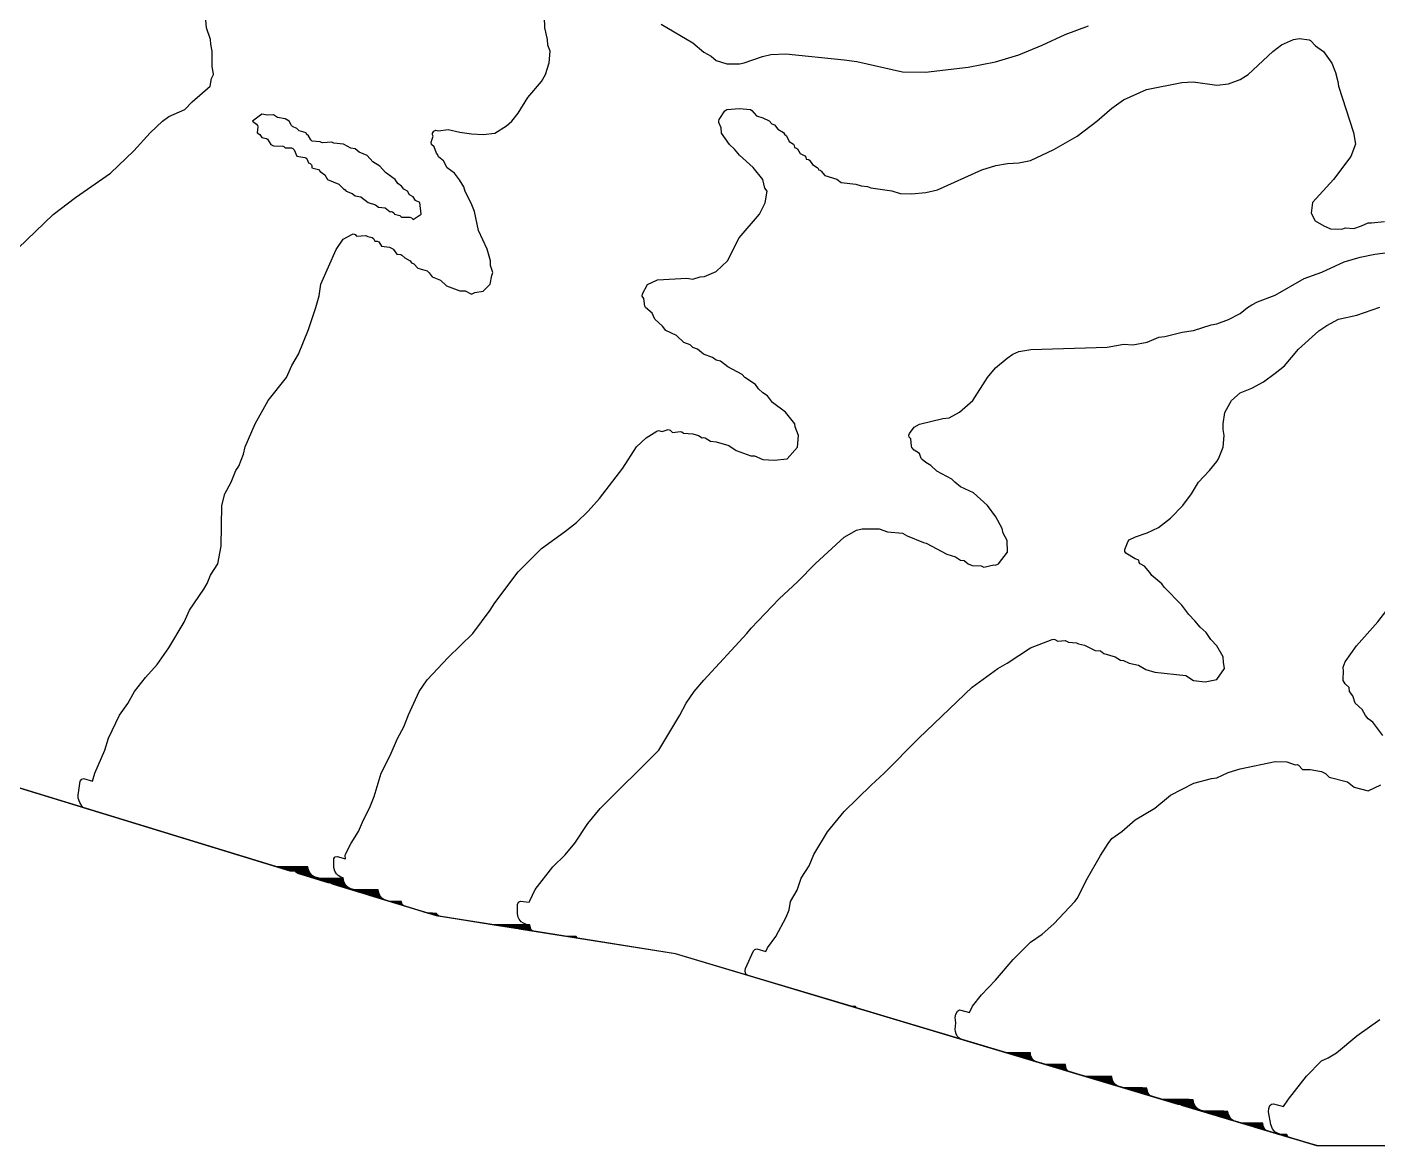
# Model space of a CAD drawing. Header units: millimetres. Extents: x 0 to 1688, y 0 to 1207.
# Drawn here: x 979.6 to 1269.6, y 0 to 240.2 of the extents above; entities that cross this region are included whole.
import ezdxf

# ---------------------------------------------------------------- set-up
doc = ezdxf.new("R2010")
doc.units = ezdxf.units.MM
doc.layers.add('CONTOUR_1m', color=8, linetype='Continuous')
doc.layers.add('CONTOUR_5m_INDEX', color=1, linetype='Continuous')

msp = doc.modelspace()

# ---------------------------------------------------------------- linework, layer by layer
at = {"layer": 'CONTOUR_1m'}
for points, elevation in [([(1687.89, 658.82), (1687.9, 76.27), (1687.84, 75.97), (1675.13, 61.27), (1674.88, 61.08), (1630, 46.16), (1528.66, 78.66), (1460, 75.73), (1431.97, 0.49), (1431.76, 0.18), (1431.42, 0.02), (1256.63, 0), (1118.79, 41.26), (1067.45, 49.4), (1044.99, 56.28), (1044.67, 56.48), (1044.25, 56.51), (1037.66, 58.53), (1037.4, 58.68), (1037.18, 58.98), (1036.08, 59.02), (848.87, 116.38)], 524.3), ([(970.01, 185.44), (985.19, 199.97), (990.01, 203.64), (997.5, 208.82), (1002.49, 213.64), (1006.01, 217.52), (1008.67, 219.98), (1010.03, 221.02), (1013.46, 222.5), (1015.03, 224.13), (1018.91, 227.5), (1019.16, 229.12), (1019.59, 230), (1019.31, 231.8), (1019.34, 235), (1019.01, 236.51), (1018.98, 237.5), (1018.08, 240.03), (1017.86, 242.54)], 659.3), ([(1431.27, 0), (1256.63, 0), (1244.98, 3.48), (1244.65, 3.74), (1244.38, 4.39), (1243.87, 4.58), (1243.47, 4.83), (1240.49, 4.84), (1237.72, 5.65), (1237.49, 5.81), (1237.23, 6.12), (1236.89, 6.9), (1236.37, 7.09), (1235.98, 7.33), (1232.24, 7.35), (1230.86, 7.7), (1230.35, 7.99), (1229.89, 8.43), (1229.59, 8.89), (1229.4, 9.41), (1228.87, 9.61), (1228.5, 9.84), (1223.62, 9.87), (1219.98, 10.98), (1219.67, 11.27), (1219.42, 11.92), (1218.51, 12.34), (1215.41, 12.35), (1212.79, 13.12), (1212.55, 13.27), (1212.27, 13.62), (1211.92, 14.43), (1211.02, 14.84), (1206.89, 14.88), (1202.47, 16.21), (1202.14, 16.47), (1201.95, 16.96), (1201.07, 17.35), (1198.6, 17.37), (1195.12, 18.41), (1194.75, 18.73), (1194.46, 19.46), (1193.57, 19.86), (1190.14, 19.9), (1118.79, 41.26), (1097.32, 44.66), (1096.4, 44.93), (1095.53, 44.95), (1087.95, 46.15), (1087.68, 46.25), (1087.47, 46.44), (1087.22, 47.23), (1086.48, 47.43), (1079.61, 47.47), (1067.87, 49.33), (1067.52, 49.48), (1067.29, 49.79), (1066.61, 49.95), (1065.55, 49.98), (1060.28, 51.61), (1059.93, 51.9), (1059.81, 52.4), (1057.39, 52.5), (1055.97, 52.92), (1055.55, 53.24), (1055.21, 53.67), (1054.94, 54.26), (1054.83, 54.88), (1049.78, 55), (1048.89, 55.19), (1048.27, 55.57), (1047.79, 56.1), (1047.47, 56.75), (1047.36, 57.4), (1042.3, 57.5), (1041.41, 57.69), (1040.79, 58.06), (1040.3, 58.6), (1039.99, 59.25), (1039.88, 59.89), (1032.96, 59.97), (991.73, 72.61), (991.43, 72.85), (990.91, 73.7), (990.57, 74.64), (990.57, 75.34), (991.01, 78.32), (991.31, 78.72), (991.73, 78.85), (993.62, 78.3), (993.62, 78.3), (994.16, 80.04), (996.29, 84.98), (997.1, 87.55), (999.44, 92.5), (1001.21, 94.98), (1002.67, 97.54), (1004.98, 100.59), (1007.52, 103.35), (1009.99, 106.93), (1013.34, 112.48), (1014.46, 115), (1017.51, 119.5), (1018.27, 120.78), (1018.98, 122.5), (1020.56, 125), (1021.24, 128.74), (1021.4, 137.5), (1022.05, 139.97), (1023.42, 142.48), (1024.39, 145), (1025.01, 145.96), (1026.03, 148.51), (1026.44, 150.05), (1028.58, 155.03), (1031.34, 160), (1035.25, 165), (1036.41, 167.54), (1037.88, 170), (1040, 175.24), (1041.57, 179.99), (1042.3, 182.5), (1042.62, 185.03), (1045.94, 192.44), (1047.44, 194.65), (1049.28, 195.69), (1049.57, 195.78), (1050, 195.69), (1050.33, 195.33), (1052.3, 195.48), (1052.76, 195.26), (1053.65, 195.03), (1053.93, 194.79), (1054.26, 194.26), (1054.74, 194.24), (1055.07, 194.08), (1055.68, 193.18), (1057.42, 192.94), (1058.08, 192.59), (1058.28, 192.41), (1058.93, 191.43), (1059.82, 191.34), (1060.07, 191.23), (1060.68, 190.68), (1061.82, 190.03), (1062.1, 189.6), (1062.6, 189.38), (1063.44, 188.44), (1065.47, 187.85), (1065.92, 187.47), (1066.57, 186.57), (1068.36, 185.86), (1069.63, 184.63), (1072.5, 183.58), (1073.65, 183.58), (1075, 182.86), (1075.72, 183.19), (1077.5, 183.51), (1079, 185), (1079.33, 186.83), (1079.6, 187.5), (1079.09, 189.04), (1079.04, 190.02), (1078.38, 192.5), (1076.5, 196.5), (1075.62, 200.62), (1074.94, 202.41), (1073.65, 204.93), (1073.37, 205.87), (1072.4, 207.39), (1071.35, 208.85), (1069.8, 210.01), (1068.98, 211.48), (1067.94, 212.35), (1067.77, 212.77), (1067.46, 213.12), (1066.96, 214.46), (1066.42, 214.96), (1066.36, 215.45), (1066.78, 216.78), (1066.65, 217.06), (1066.65, 217.43), (1066.9, 217.81), (1067.36, 218.03), (1067.94, 217.94), (1070, 218.22), (1072.52, 217.64), (1075.01, 217.28), (1077.5, 217.11), (1079.98, 217.39), (1082.5, 218.97), (1083.62, 220.02), (1085.01, 221.72), (1087.11, 225.04), (1090, 228.48), (1090.9, 230.02), (1091.68, 232.5), (1091.88, 235), (1091.37, 236.31), (1091.3, 237.5), (1090.72, 240), (1090.63, 242.42)], 664.3), ([(1115.72, 240.83), (1122.5, 236.79), (1124.84, 234.84), (1126.44, 233.94), (1127.5, 233.02), (1129.83, 232.33), (1132.52, 232.31), (1133.51, 232.51), (1137.46, 233.87), (1139.23, 234.27), (1142.5, 234.48), (1154.98, 233.18), (1157.74, 232.77), (1167.5, 230.61), (1172.47, 230.48), (1181.58, 231.59), (1187.48, 232.7), (1192.52, 234.26), (1197.51, 236.34), (1202.47, 238.62), (1207.45, 240.47)], 664.3), ([(1431.27, 0), (1256.7, 0), (1249.21, 2.21), (1248.71, 2.44), (1248.32, 2.48), (1245.32, 3.38), (1245.08, 3.53), (1244.88, 3.82), (1244.61, 4.62), (1243.79, 4.9), (1240.26, 4.9), (1238.12, 5.54), (1237.81, 5.75), (1237.48, 6.18), (1237.27, 6.6), (1237.13, 7.13), (1236.28, 7.42), (1232.08, 7.5), (1231.32, 7.63), (1230.73, 7.92), (1230.19, 8.4), (1229.81, 9.02), (1229.64, 9.64), (1228.82, 9.91), (1223.35, 9.95), (1220.31, 10.88), (1219.93, 11.32), (1219.65, 12.16), (1218.82, 12.43), (1214.89, 12.5), (1213.2, 13), (1212.88, 13.22), (1212.53, 13.66), (1212.31, 14.09), (1212.16, 14.66), (1211.36, 14.91), (1206.66, 14.95), (1202.72, 16.14), (1202.39, 16.5), (1202.19, 17.2), (1201.4, 17.44), (1198.16, 17.5), (1195.47, 18.3), (1195.19, 18.5), (1194.99, 18.8), (1194.7, 19.7), (1193.92, 19.92), (1189.94, 19.96), (1157.57, 29.65), (1157.29, 29.8), (1156.46, 29.98), (1118.79, 41.26), (1098.02, 44.55), (1097.67, 44.7), (1097.46, 44.97), (1095.29, 44.99), (1088.19, 46.11), (1087.92, 46.24), (1087.7, 46.52), (1087.49, 47.5), (1086.78, 47.56), (1086.15, 47.8), (1085.68, 48.12), (1085.2, 48.69), (1084.98, 49.14), (1084.84, 49.8), (1084.89, 51.86), (1084.89, 51.86), (1085.08, 52.33), (1085.53, 52.57), (1087.4, 52.31), (1087.48, 52.64), (1088.67, 55.06), (1092.47, 59.93), (1095.07, 62.49), (1097.14, 64.99), (1099.98, 69.23), (1102.58, 72.47), (1115.19, 85), (1119.73, 92.49), (1121.11, 95.03), (1122.77, 97.53), (1124.86, 100.01), (1134.12, 109.99), (1135.03, 111.16), (1141.05, 117.48), (1145.01, 121.13), (1148.82, 125.01), (1155, 130.71), (1157.61, 132.2), (1158.89, 132.5), (1162.5, 132.51), (1164.31, 131.81), (1167.53, 131.56), (1168.53, 131), (1171.99, 129.52), (1172.61, 129.38), (1177.05, 127.05), (1178.91, 126.45), (1180, 125.78), (1180.77, 125.7), (1181.59, 125), (1182.5, 124.64), (1184.43, 124.57), (1185, 124.28), (1187.09, 124.75), (1187.5, 124.69), (1188.14, 125), (1190.06, 127.5), (1189.95, 129.98), (1189.11, 131.55), (1188.89, 132.52), (1187.52, 135.05), (1185.76, 137.5), (1182.73, 140.23), (1180, 141.53), (1178.72, 142.5), (1178.13, 143.13), (1174.92, 144.87), (1173.6, 146.1), (1172.5, 146.7), (1171.73, 147.37), (1171.55, 147.61), (1171.16, 148.66), (1170.04, 149.35), (1169.51, 149.94), (1169.42, 150.24), (1169.27, 151.77), (1168.95, 152.18), (1168.87, 152.62), (1169.01, 152.97), (1169.99, 154.31), (1171.2, 154.96), (1176.14, 156.17), (1177.5, 156.34), (1179.74, 157.51), (1182.64, 160), (1185.73, 165), (1187.46, 167.03), (1189.97, 169.12), (1191.19, 169.96), (1192.5, 170.53), (1195.05, 170.97), (1211.45, 171.47), (1215, 172.09), (1216.95, 171.96), (1220.06, 172.56), (1222.54, 173.62), (1223.81, 173.8), (1227.53, 174.7), (1230.01, 175.08), (1233.76, 176.29), (1235, 176.52), (1237.52, 177.45), (1240, 178.7), (1241.57, 180), (1242.51, 180.54), (1243.72, 181.19), (1247.5, 182.64), (1253.76, 186.25), (1257.52, 187.59), (1262.33, 189.83), (1265.78, 190.79), (1268.94, 191.46), (1275, 192.23)], 674.3), ([(1431.27, 0), (1256.63, 0), (1250.13, 1.93), (1249.73, 2.23), (1248.94, 2.45), (1248.24, 2.5), (1245.49, 3.33), (1245.26, 3.48), (1245.03, 3.81), (1244.74, 4.74), (1243.99, 4.93), (1240.14, 4.94), (1238.32, 5.47), (1237.95, 5.75), (1237.62, 6.18), (1237.35, 6.76), (1237.25, 7.25), (1236.49, 7.45), (1232.24, 7.5), (1231.47, 7.63), (1230.82, 7.95), (1230.29, 8.45), (1229.93, 9.08), (1229.76, 9.77), (1229.02, 9.95), (1223.12, 10.02), (1220.44, 10.85), (1220.21, 11.09), (1219.97, 11.51), (1219.78, 12.28), (1219.04, 12.45), (1214.88, 12.5), (1213.42, 12.93), (1213.03, 13.22), (1212.67, 13.65), (1212.39, 14.24), (1212.29, 14.79), (1211.57, 14.95), (1206.43, 15.02), (1202.89, 16.09), (1202.67, 16.26), (1202.52, 16.51), (1202.32, 17.37), (1198.26, 17.48), (1195.65, 18.25), (1195.37, 18.45), (1195.1, 18.87), (1194.92, 19.32), (1194.83, 19.83), (1194.18, 19.96), (1189.82, 19.99), (1157.88, 29.56), (1157.63, 29.69), (1157.43, 29.93), (1156.51, 29.97), (1134.28, 36.62), (1134.28, 36.62), (1133.97, 36.8), (1133.78, 37.1), (1133.74, 37.58), (1133.81, 38.09), (1135.51, 41.92), (1135.82, 42.21), (1136.23, 42.29), (1138.17, 41.72), (1138.57, 42.56), (1140.3, 44.98), (1142.51, 49.13), (1143.18, 50.68), (1143.48, 52.5), (1144.92, 54.92), (1145.77, 57.47), (1147.5, 60.15), (1148.5, 62.55), (1151.44, 67.45), (1154.97, 71.8), (1160.77, 77.49), (1163.58, 80.01), (1171.04, 87.51), (1182.46, 98.48), (1188.01, 102.52), (1190.01, 103.63), (1195, 106.91), (1199.65, 108.75), (1199.95, 108.8), (1200.25, 108.73), (1200.86, 108.36), (1202.45, 108.51), (1203.14, 108.14), (1204.85, 107.99), (1205.27, 107.78), (1206.55, 107.5), (1208.86, 106.36), (1209.99, 106.27), (1210.74, 105.74), (1213.14, 105.01), (1214.28, 104.29), (1214.96, 104.2), (1216.16, 103.66), (1218.15, 103.2), (1219.76, 102.26), (1221.68, 101.7), (1228.35, 100.97), (1230.02, 99.93), (1232.5, 99.64), (1235, 100.11), (1236.66, 102.5), (1236.39, 103.88), (1236.37, 105), (1235, 107.39), (1233.71, 108.71), (1232.7, 110.2), (1231.38, 111.38), (1230.3, 112.76), (1229, 114.07), (1227.48, 116.08), (1223.69, 119.94), (1223.2, 120.7), (1221.03, 122.45), (1220.63, 123.13), (1219.45, 124.45), (1218.53, 124.95), (1218.33, 125.25), (1218.25, 125.75), (1217.45, 126.07), (1215.44, 127.25), (1215.21, 127.61), (1215.21, 128.04), (1215.95, 129.82), (1216.2, 130.09), (1217.5, 130.77), (1220.02, 131.61), (1222.48, 132.8), (1225.02, 134.77), (1227.71, 137.52), (1229.53, 139.99), (1231.05, 142.5), (1233.41, 144.99), (1235.01, 146.96), (1235.37, 147.52), (1236.36, 150), (1236.55, 152.5), (1236.32, 153.82), (1236.32, 155), (1236.73, 157.46), (1238.15, 160.03), (1240.01, 161.7), (1242.52, 162.69), (1244.99, 164.01), (1247.49, 165.87), (1249.49, 167.5), (1252.53, 171.04), (1256.87, 174.96), (1258.64, 176.13), (1261.14, 177.5), (1265.02, 178.37), (1269.97, 180.06)], 679.3), ([(1431.42, 0.02), (1256.63, 0), (1227.42, 8.73), (1227.12, 8.91), (1226.72, 8.94), (1118.79, 41.26), (1067.45, 49.4), (1045.08, 56.26), (1044.71, 56.51), (1044.14, 56.55), (1037.72, 58.51), (1037.4, 58.71), (1037.21, 59.02), (1035.97, 59.05), (848.87, 116.38)], 529.3), ([(1431.42, 0.02), (1256.63, 0), (1227.51, 8.71), (1227.15, 8.95), (1226.61, 8.98), (1118.79, 41.26), (1067.45, 49.4), (1045.15, 56.24), (1044.74, 56.55), (1044.02, 56.58), (1037.78, 58.5), (1037.45, 58.69), (1037.24, 59.05), (1035.85, 59.09), (848.87, 116.38)], 534.3), ([(1431.42, 0.02), (1256.63, 0), (1227.58, 8.69), (1227.18, 8.98), (1226.49, 9.01), (1118.79, 41.26), (1067.45, 49.4), (1045.22, 56.22), (1044.97, 56.35), (1044.77, 56.58), (1043.91, 56.62), (1037.83, 58.48), (1037.51, 58.68), (1037.28, 59.09), (1035.74, 59.12), (848.87, 116.38)], 539.3), ([(1431.42, 0.02), (1256.63, 0), (1227.7, 8.65), (1227.45, 8.78), (1227.24, 9.05), (1226.26, 9.08), (1118.79, 41.26), (1067.45, 49.4), (1052.68, 53.93), (1052.33, 54.15), (1051.85, 54.18), (1045.33, 56.18), (1045.01, 56.38), (1044.84, 56.65), (1043.68, 56.69), (1037.94, 58.45), (1037.57, 58.7), (1037.34, 59.16), (1035.5, 59.19), (848.87, 116.38)], 549.3), ([(1431.27, 0), (1256.56, 0.01), (1227.76, 8.63), (1227.45, 8.82), (1227.27, 9.08), (1226.15, 9.12), (1210.06, 13.93), (1209.78, 14.09), (1209.43, 14.12), (1118.79, 41.26), (1067.45, 49.4), (1052.76, 53.91), (1052.37, 54.18), (1051.73, 54.22), (1045.38, 56.16), (1045.06, 56.36), (1044.87, 56.69), (1043.63, 56.71), (1038, 58.43), (1037.63, 58.68), (1037.38, 59.19), (1035.39, 59.23), (848.87, 116.38)], 554.3), ([(1431.27, 0), (1256.56, 0.01), (1235.11, 6.43), (1234.8, 6.61), (1234.39, 6.65), (1227.81, 8.62), (1227.48, 8.81), (1227.3, 9.12), (1226.03, 9.15), (1210.15, 13.9), (1209.81, 14.12), (1209.31, 14.16), (1118.79, 41.26), (1085.16, 46.59), (1084.88, 46.7), (1084.43, 46.71), (1067.45, 49.4), (1052.83, 53.88), (1052.58, 54.02), (1052.4, 54.22), (1051.62, 54.25), (1045.44, 56.15), (1045.12, 56.35), (1044.91, 56.72), (1043.52, 56.74), (1038.05, 58.41), (1037.68, 58.67), (1037.41, 59.23), (1035.27, 59.26), (848.87, 116.38)], 559.3), ([(1431.27, 0), (1256.63, 0), (1235.2, 6.41), (1234.83, 6.65), (1234.28, 6.68), (1227.86, 8.6), (1227.54, 8.8), (1227.34, 9.15), (1225.92, 9.18), (1210.23, 13.88), (1209.84, 14.16), (1209.2, 14.19), (1118.79, 41.26), (1085.27, 46.57), (1084.91, 46.73), (1084.21, 46.74), (1067.45, 49.4), (1052.89, 53.86), (1052.63, 54.01), (1052.44, 54.26), (1051.5, 54.29), (1045.49, 56.13), (1045.17, 56.33), (1044.94, 56.76), (1043.4, 56.78), (1038.11, 58.39), (1037.74, 58.65), (1037.45, 59.26), (1035.16, 59.3), (848.87, 116.38)], 564.3), ([(1431.42, 0.02), (1256.63, 0), (1235.34, 6.36), (1235.08, 6.5), (1234.9, 6.72), (1234.05, 6.75), (1227.96, 8.57), (1227.59, 8.83), (1227.4, 9.22), (1225.69, 9.25), (1210.36, 13.84), (1210.11, 13.97), (1209.91, 14.23), (1208.97, 14.26), (1118.79, 41.26), (1085.52, 46.53), (1085.06, 46.8), (1083.76, 46.81), (1067.45, 49.4), (1053.07, 53.81), (1052.74, 54.01), (1052.56, 54.33), (1051.27, 54.36), (1045.6, 56.1), (1045.23, 56.35), (1045.01, 56.83), (1043.17, 56.85), (1038.27, 58.34), (1037.87, 58.65), (1037.56, 59.33), (1034.93, 59.37), (848.87, 116.38)], 574.3), ([(1431.27, 0), (1256.49, 0.03), (1235.4, 6.35), (1235.13, 6.49), (1234.93, 6.75), (1233.93, 6.78), (1228.02, 8.56), (1227.64, 8.81), (1227.43, 9.25), (1225.57, 9.29), (1210.42, 13.82), (1210.15, 13.97), (1209.94, 14.26), (1208.85, 14.29), (1192.72, 19.12), (1192.45, 19.27), (1192.13, 19.3), (1118.79, 41.26), (1085.56, 46.53), (1085.3, 46.62), (1085.06, 46.84), (1083.54, 46.85), (1067.45, 49.4), (1053.08, 53.8), (1052.73, 54.04), (1052.55, 54.4), (1050.99, 54.45), (1045.65, 56.08), (1045.28, 56.34), (1045.05, 56.87), (1043.05, 56.88), (1038.3, 58.34), (1037.89, 58.64), (1037.57, 59.37), (1034.81, 59.4), (848.87, 116.38)], 579.3), ([(1431.27, 0), (1256.63, 0), (1242.85, 4.11), (1242.56, 4.28), (1242.18, 4.32), (1235.45, 6.33), (1235.13, 6.53), (1234.97, 6.79), (1233.82, 6.82), (1228.17, 8.51), (1227.81, 8.75), (1227.56, 9.29), (1225.46, 9.32), (1217.89, 11.59), (1217.56, 11.79), (1217.1, 11.82), (1210.57, 13.78), (1210.24, 13.98), (1210.06, 14.29), (1208.74, 14.33), (1192.92, 19.06), (1192.56, 19.3), (1192.01, 19.34), (1118.79, 41.26), (1085.59, 46.52), (1085.27, 46.66), (1085.07, 46.87), (1083.32, 46.88), (1067.45, 49.4), (1053.13, 53.79), (1052.78, 54.02), (1052.58, 54.43), (1050.87, 54.49), (1045.74, 56.05), (1045.38, 56.3), (1045.12, 56.9), (1042.94, 56.92), (1038.4, 58.3), (1038, 58.61), (1037.63, 59.4), (1034.7, 59.44), (848.87, 116.38)], 584.3), ([(1431.27, 0), (1256.63, 0), (1242.91, 4.1), (1242.56, 4.32), (1242.07, 4.35), (1235.51, 6.31), (1235.2, 6.5), (1235, 6.82), (1233.78, 6.84), (1228.19, 8.5), (1227.82, 8.75), (1227.56, 9.32), (1225.35, 9.36), (1217.93, 11.57), (1217.56, 11.83), (1216.99, 11.86), (1210.59, 13.77), (1210.24, 14), (1210.06, 14.33), (1208.62, 14.36), (1192.96, 19.05), (1192.56, 19.34), (1191.9, 19.37), (1118.79, 41.26), (1085.68, 46.51), (1085.36, 46.64), (1085.13, 46.91), (1083.09, 46.92), (1067.45, 49.4), (1053.29, 53.74), (1052.92, 53.99), (1052.7, 54.47), (1050.76, 54.52), (1045.81, 56.03), (1045.44, 56.29), (1045.12, 56.94), (1042.82, 56.95), (1038.54, 58.26), (1038.07, 58.63), (1037.62, 59.44), (1034.58, 59.48), (848.87, 116.38)], 589.3), ([(1431.27, 0), (1256.63, 0), (1243, 4.07), (1242.73, 4.22), (1242.56, 4.42), (1241.65, 4.47), (1235.61, 6.28), (1235.25, 6.52), (1235.07, 6.89), (1233.55, 6.9), (1228.24, 8.49), (1227.86, 8.74), (1227.58, 9.39), (1225.12, 9.42), (1218.03, 11.55), (1217.76, 11.69), (1217.59, 11.89), (1216.76, 11.93), (1210.65, 13.76), (1210.29, 13.99), (1210.1, 14.4), (1208.39, 14.43), (1193.09, 19.01), (1192.83, 19.15), (1192.63, 19.41), (1191.67, 19.44), (1118.79, 41.26), (1085.75, 46.5), (1085.41, 46.64), (1085.16, 46.98), (1082.65, 46.99), (1067.45, 49.4), (1053.37, 53.72), (1052.99, 53.98), (1052.68, 54.53), (1050.55, 54.59), (1046.16, 55.93), (1045.61, 56.35), (1045.2, 57.01), (1042.59, 57.02), (1038.97, 58.13), (1038.72, 58.26), (1038.11, 58.87), (1037.7, 59.51), (1034.35, 59.55), (848.87, 116.38)], 599.3), ([(1431.27, 0), (1256.56, 0.01), (1243.13, 4.03), (1242.82, 4.21), (1242.66, 4.46), (1241.54, 4.51), (1235.76, 6.24), (1235.38, 6.49), (1235.18, 6.92), (1233.43, 6.94), (1228.4, 8.44), (1228, 8.73), (1227.69, 9.43), (1225, 9.46), (1218.18, 11.5), (1217.87, 11.68), (1217.7, 11.93), (1216.64, 11.96), (1210.8, 13.71), (1210.43, 13.96), (1210.21, 14.43), (1208.28, 14.47), (1193.1, 19.01), (1192.79, 19.19), (1192.62, 19.44), (1191.55, 19.47), (1118.79, 41.26), (1085.82, 46.49), (1085.43, 46.67), (1085.2, 47.01), (1082.43, 47.02), (1067.45, 49.4), (1053.53, 53.67), (1053.11, 53.97), (1052.73, 54.57), (1050.44, 54.62), (1046.43, 55.85), (1045.73, 56.37), (1045.25, 57.04), (1042.48, 57.06), (1039.17, 58.07), (1038.92, 58.2), (1038.23, 58.89), (1037.76, 59.55), (1034.23, 59.58), (848.87, 116.38)], 604.3), ([(1431.27, 0), (1256.56, 0.01), (1243.11, 4.04), (1242.8, 4.22), (1242.62, 4.49), (1241.43, 4.54), (1235.74, 6.24), (1235.36, 6.5), (1235.14, 6.96), (1233.32, 6.97), (1228.47, 8.42), (1228.06, 8.71), (1227.64, 9.46), (1224.89, 9.49), (1218.13, 11.52), (1217.82, 11.7), (1217.65, 11.96), (1216.53, 12), (1210.77, 13.72), (1210.39, 13.98), (1210.15, 14.47), (1208.16, 14.5), (1200.45, 16.81), (1200.16, 16.97), (1199.79, 17.01), (1193.16, 18.99), (1192.84, 19.19), (1192.66, 19.48), (1191.44, 19.51), (1118.79, 41.26), (1085.9, 46.47), (1085.52, 46.65), (1085.26, 47.05), (1082.2, 47.06), (1067.45, 49.4), (1053.8, 53.59), (1053.23, 53.99), (1052.78, 54.6), (1050.33, 54.65), (1046.62, 55.79), (1046.35, 55.93), (1045.73, 56.51), (1045.31, 57.08), (1042.37, 57.09), (1039.38, 58.01), (1039.08, 58.18), (1038.67, 58.67), (1038.23, 59.03), (1037.81, 59.58), (1034.12, 59.62), (848.87, 116.38)], 609.3), ([(1431.27, 0), (1256.56, 0.01), (1243.17, 4.02), (1242.85, 4.22), (1242.66, 4.52), (1241.38, 4.56), (1235.84, 6.21), (1235.46, 6.47), (1235.18, 6.99), (1233.2, 7.01), (1228.68, 8.36), (1228.11, 8.79), (1227.68, 9.49), (1224.77, 9.53), (1218.2, 11.5), (1217.87, 11.69), (1217.69, 12), (1216.41, 12.03), (1210.89, 13.68), (1210.56, 13.89), (1210.19, 14.5), (1208.05, 14.54), (1200.55, 16.78), (1200.2, 17.01), (1199.68, 17.04), (1193.23, 18.97), (1192.91, 19.17), (1192.7, 19.51), (1191.32, 19.54), (1118.79, 41.26), (1086.02, 46.45), (1085.64, 46.64), (1085.31, 47.08), (1081.98, 47.09), (1067.45, 49.4), (1054.1, 53.49), (1053.28, 54.09), (1052.84, 54.63), (1050.23, 54.68), (1046.8, 55.73), (1046.48, 55.93), (1046.25, 56.26), (1045.78, 56.61), (1045.37, 57.11), (1042.23, 57.14), (1039.6, 57.94), (1039.15, 58.25), (1038.76, 58.76), (1038.28, 59.12), (1037.88, 59.62), (1034, 59.65), (848.87, 116.38)], 614.3), ([(1431.27, 0), (1256.56, 0.01), (1243.35, 3.96), (1243.02, 4.17), (1242.76, 4.58), (1241.16, 4.62), (1236.21, 6.1), (1235.73, 6.44), (1235.28, 7.06), (1232.97, 7.08), (1229.1, 8.23), (1228.85, 8.36), (1228.23, 8.95), (1227.78, 9.56), (1224.54, 9.6), (1218.33, 11.46), (1218.08, 11.64), (1217.79, 12.07), (1216.25, 12.08), (1211.33, 13.55), (1210.73, 13.97), (1210.29, 14.57), (1207.82, 14.6), (1200.75, 16.72), (1200.49, 16.85), (1200.3, 17.08), (1199.45, 17.11), (1193.48, 18.9), (1193.15, 19.1), (1192.81, 19.58), (1191.09, 19.61), (1118.79, 41.26), (1086.39, 46.4), (1085.96, 46.61), (1085.44, 47.15), (1081.54, 47.16), (1067.45, 49.4), (1054.39, 53.41), (1054.11, 53.61), (1053.92, 53.93), (1053.4, 54.26), (1053.01, 54.68), (1050.19, 54.7), (1047.19, 55.61), (1046.84, 55.84), (1046.44, 56.44), (1045.96, 56.74), (1045.52, 57.18), (1042.24, 57.2), (1040.1, 57.78), (1039.56, 58.14), (1039.23, 58.49), (1038.95, 58.96), (1038.46, 59.25), (1038.03, 59.69), (1033.77, 59.72), (848.87, 116.38)], 624.3), ([(1431.27, 0), (1256.63, 0), (1243.5, 3.92), (1243.17, 4.13), (1242.81, 4.62), (1241.05, 4.66), (1236.52, 6.01), (1235.78, 6.53), (1235.33, 7.09), (1232.86, 7.11), (1229.28, 8.18), (1229.03, 8.31), (1228.71, 8.71), (1228.23, 9.09), (1227.84, 9.6), (1224.43, 9.63), (1218.5, 11.41), (1218.23, 11.61), (1217.85, 12.1), (1216.14, 12.12), (1211.6, 13.47), (1210.78, 14.06), (1210.35, 14.6), (1207.7, 14.64), (1200.85, 16.69), (1200.58, 16.84), (1200.37, 17.11), (1199.33, 17.14), (1193.69, 18.83), (1193.28, 19.11), (1192.86, 19.62), (1190.91, 19.67), (1118.79, 41.26), (1086.73, 46.34), (1086.09, 46.65), (1085.52, 47.19), (1081.2, 47.22), (1067.45, 49.4), (1054.57, 53.35), (1054.29, 53.56), (1054.02, 54.03), (1053.46, 54.36), (1053.09, 54.71), (1050.15, 54.72), (1047.39, 55.55), (1046.9, 55.93), (1046.54, 56.54), (1046.1, 56.78), (1045.61, 57.22), (1042.24, 57.24), (1040.48, 57.67), (1039.7, 58.14), (1039.28, 58.62), (1039.05, 59.05), (1038.6, 59.3), (1038.12, 59.72), (1033.66, 59.76), (848.87, 116.38)], 629.3), ([(1431.27, 0), (1256.63, 0), (1243.74, 3.85), (1243.28, 4.15), (1242.88, 4.65), (1240.95, 4.69), (1236.72, 5.95), (1235.78, 6.67), (1235.4, 7.13), (1232.74, 7.14), (1229.47, 8.12), (1229.16, 8.3), (1228.8, 8.8), (1228.28, 9.18), (1227.9, 9.63), (1224.31, 9.66), (1218.8, 11.32), (1218.28, 11.7), (1217.91, 12.13), (1216.02, 12.15), (1211.71, 13.44), (1210.78, 14.2), (1210.41, 14.64), (1207.58, 14.67), (1201.01, 16.64), (1200.73, 16.8), (1200.43, 17.15), (1199.29, 17.16), (1194.09, 18.71), (1193.41, 19.13), (1192.93, 19.66), (1190.8, 19.7), (1118.79, 41.26), (1086.99, 46.3), (1086.09, 46.79), (1085.61, 47.22), (1080.99, 47.25), (1067.45, 49.4), (1054.75, 53.3), (1054.43, 53.56), (1054.12, 54.13), (1053.59, 54.4), (1053.19, 54.75), (1050.04, 54.76), (1047.53, 55.51), (1047, 55.98), (1046.64, 56.65), (1046.16, 56.89), (1045.71, 57.25), (1042.24, 57.27), (1040.65, 57.65), (1039.9, 58.09), (1039.43, 58.62), (1039.16, 59.16), (1038.66, 59.4), (1038.22, 59.76), (1033.54, 59.79), (848.87, 116.38)], 634.3), ([(1431.27, 0), (1256.63, 0), (1244.14, 3.73), (1243.46, 4.14), (1242.96, 4.66), (1240.99, 4.68), (1236.9, 5.9), (1236.59, 6.07), (1236.38, 6.38), (1235.9, 6.7), (1235.47, 7.16), (1232.63, 7.18), (1229.66, 8.06), (1229.36, 8.24), (1228.89, 8.89), (1228.4, 9.21), (1227.98, 9.67), (1224.2, 9.7), (1219.18, 11.21), (1218.4, 11.72), (1217.99, 12.17), (1215.91, 12.18), (1211.88, 13.39), (1211.6, 13.59), (1211.41, 13.91), (1210.9, 14.23), (1210.49, 14.67), (1207.47, 14.71), (1201.25, 16.57), (1200.9, 16.77), (1200.51, 17.18), (1199.17, 17.2), (1194.35, 18.64), (1193.46, 19.23), (1193.02, 19.68), (1190.74, 19.72), (1118.79, 41.26), (1087.19, 46.27), (1086.9, 46.38), (1086.65, 46.65), (1086.15, 46.89), (1085.71, 47.26), (1080.93, 47.26), (1067.45, 49.4), (1058.55, 52.13), (1058.28, 52.28), (1057.95, 52.31), (1054.94, 53.24), (1054.52, 53.62), (1054.23, 54.24), (1053.8, 54.42), (1053.3, 54.78), (1049.94, 54.79), (1047.76, 55.44), (1047.15, 55.98), (1046.75, 56.75), (1046.3, 56.95), (1045.82, 57.29), (1042.24, 57.31), (1040.8, 57.65), (1040.23, 57.95), (1039.82, 58.3), (1039.53, 58.68), (1039.26, 59.27), (1038.8, 59.46), (1038.33, 59.79), (1033.42, 59.83), (848.89, 116.38)], 639.3), ([(1431.27, 0), (1256.63, 0), (1244.56, 3.6), (1244.25, 3.78), (1244.06, 4.07), (1243.6, 4.32), (1243.13, 4.73), (1240.76, 4.74), (1237.24, 5.79), (1236.89, 6.02), (1236.57, 6.58), (1236.1, 6.83), (1235.64, 7.23), (1232.47, 7.24), (1230.08, 7.94), (1229.58, 8.3), (1229.08, 9.09), (1228.6, 9.35), (1228.15, 9.73), (1223.97, 9.77), (1219.55, 11.1), (1219.26, 11.3), (1219.09, 11.6), (1218.6, 11.86), (1218.16, 12.24), (1215.68, 12.25), (1212.23, 13.28), (1211.91, 13.54), (1211.6, 14.1), (1211.1, 14.37), (1210.67, 14.74), (1207.24, 14.78), (1201.97, 16.36), (1200.69, 17.25), (1198.94, 17.26), (1194.62, 18.56), (1194.33, 18.76), (1194.14, 19.14), (1193.66, 19.37), (1193.2, 19.75), (1190.51, 19.78), (1118.79, 41.26), (1087.5, 46.22), (1087.06, 46.46), (1086.86, 46.87), (1086.36, 47.06), (1085.95, 47.33), (1080.48, 47.33), (1067.45, 49.4), (1059.74, 51.76), (1058.55, 52.35), (1057.8, 52.37), (1055.32, 53.12), (1055.09, 53.27), (1054.81, 53.62), (1054.45, 54.46), (1053.57, 54.85), (1049.74, 54.87), (1048.29, 55.28), (1047.81, 55.59), (1047.44, 55.98), (1047.19, 56.39), (1046.98, 56.98), (1046.09, 57.36), (1042.48, 57.36), (1041.08, 57.65), (1040.46, 57.99), (1040, 58.43), (1039.7, 58.89), (1039.49, 59.5), (1038.61, 59.86), (1033.19, 59.9), (848.89, 116.38)], 649.3), ([(1431.42, 0.02), (1256.56, 0.01), (1244.65, 3.58), (1244.37, 3.78), (1244.17, 4.17), (1243.66, 4.42), (1243.23, 4.76), (1240.65, 4.78), (1237.42, 5.74), (1237.07, 5.97), (1236.68, 6.68), (1236.16, 6.93), (1235.74, 7.26), (1232.36, 7.28), (1230.3, 7.87), (1229.94, 8.09), (1229.61, 8.43), (1229.19, 9.19), (1228.66, 9.45), (1228.25, 9.77), (1223.85, 9.8), (1219.71, 11.05), (1219.38, 11.31), (1219.2, 11.7), (1218.66, 11.96), (1218.26, 12.27), (1215.57, 12.29), (1212.41, 13.23), (1212.08, 13.49), (1211.71, 14.21), (1211.16, 14.47), (1210.77, 14.77), (1207.12, 14.81), (1202.15, 16.3), (1201.91, 16.47), (1201.73, 16.74), (1201.3, 16.92), (1200.8, 17.28), (1198.83, 17.3), (1194.78, 18.51), (1194.45, 18.77), (1194.24, 19.24), (1193.81, 19.43), (1193.3, 19.79), (1190.36, 19.83), (1118.79, 41.26), (1087.65, 46.2), (1087.21, 46.44), (1086.98, 46.98), (1086.1, 47.36), (1080.26, 47.37), (1067.45, 49.4), (1066.59, 49.67), (1066.17, 49.88), (1065.77, 49.92), (1060.01, 51.68), (1059.75, 51.82), (1059.56, 52.06), (1058.63, 52.43), (1057.37, 52.5), (1055.53, 53.06), (1055.26, 53.24), (1054.92, 53.67), (1054.57, 54.58), (1053.7, 54.91), (1049.5, 55), (1048.61, 55.19), (1047.99, 55.56), (1047.6, 55.96), (1047.27, 56.52), (1047.1, 57.1), (1046.23, 57.42), (1042.05, 57.5), (1041.29, 57.63), (1040.7, 57.92), (1040.16, 58.4), (1039.79, 59.02), (1039.62, 59.62), (1038.78, 59.91), (1032.95, 59.98), (848.89, 116.38)], 654.3), ([(1270.64, 88.12), (1268.46, 90.96), (1267.5, 91.7), (1266.89, 92.44), (1266.21, 93.71), (1264.72, 95.05), (1264.16, 96.66), (1263.48, 97.55), (1263.4, 98.4), (1262.54, 99.19), (1262.12, 99.94), (1262.21, 102.21), (1262.09, 102.5), (1262.09, 102.78), (1262.55, 103.94), (1264.97, 107.39), (1269.58, 112.49), (1271.47, 114.99)], 684.3), ([(1431.27, 0), (1256.63, 0), (1244.81, 3.53), (1244.48, 3.79), (1244.27, 4.27), (1243.8, 4.47), (1243.34, 4.8), (1240.53, 4.81), (1237.6, 5.69), (1237.19, 5.98), (1236.78, 6.78), (1236.3, 6.99), (1235.86, 7.3), (1232.24, 7.32), (1230.56, 7.8), (1230.21, 7.99), (1229.75, 8.43), (1229.29, 9.3), (1228.8, 9.5), (1228.37, 9.8), (1223.74, 9.84), (1219.87, 11), (1219.54, 11.26), (1219.3, 11.81), (1218.8, 12.01), (1218.38, 12.31), (1215.45, 12.32), (1212.6, 13.17), (1212.36, 13.33), (1212.13, 13.62), (1211.81, 14.31), (1211.3, 14.52), (1210.89, 14.81), (1207.01, 14.85), (1202.31, 16.26), (1202.03, 16.46), (1201.84, 16.85), (1201.37, 17.03), (1200.92, 17.32), (1198.71, 17.33), (1194.95, 18.46), (1194.62, 18.72), (1194.35, 19.35), (1193.87, 19.53), (1193.43, 19.82), (1190.28, 19.85), (1118.79, 41.26), (1087.8, 46.17), (1087.53, 46.27), (1087.31, 46.47), (1087.1, 47.11), (1086.26, 47.4), (1079.8, 47.44), (1067.58, 49.38), (1067.16, 49.66), (1066.36, 49.91), (1065.66, 49.95), (1060.2, 51.63), (1059.89, 51.81), (1059.68, 52.19), (1058.85, 52.45), (1057.33, 52.51), (1055.74, 52.99), (1055.41, 53.23), (1055.07, 53.66), (1054.85, 54.09), (1054.7, 54.71), (1053.92, 54.94), (1049.65, 55), (1048.76, 55.19), (1048.14, 55.56), (1047.75, 55.95), (1047.39, 56.58), (1047.22, 57.23), (1046.46, 57.44), (1042.18, 57.5), (1041.28, 57.69), (1040.66, 58.06), (1040.27, 58.45), (1039.9, 59.08), (1039.74, 59.74), (1038.99, 59.94), (1032.88, 60), (960.23, 82.26)], 659.3), ([(1431.34, 0), (1256.63, 0), (1250.31, 1.89), (1250.01, 2.1), (1249.86, 2.42), (1248.31, 2.48), (1245.67, 3.27), (1245.39, 3.47), (1245.13, 3.87), (1244.96, 4.32), (1244.87, 4.91), (1239.93, 5), (1238.55, 5.4), (1238.07, 5.77), (1237.69, 6.3), (1237.47, 6.82), (1237.38, 7.42), (1232.37, 7.5), (1231.6, 7.63), (1230.95, 7.96), (1230.43, 8.46), (1230.07, 9.09), (1229.89, 9.91), (1223.18, 10), (1220.68, 10.79), (1220.41, 11.09), (1220.18, 11.51), (1219.98, 12.44), (1214.88, 12.5), (1213.59, 12.89), (1213.11, 13.27), (1212.73, 13.8), (1212.51, 14.31), (1212.42, 14.93), (1206.53, 14.99), (1203.08, 16.04), (1202.84, 16.24), (1202.68, 16.55), (1202.49, 17.47), (1198.19, 17.5), (1195.84, 18.19), (1195.56, 18.39), (1195.25, 18.86), (1195.02, 19.48), (1194.97, 19.97), (1189.82, 20), (1179.95, 22.95), (1179.59, 23.21), (1179.28, 23.59), (1179.01, 24.08), (1178.88, 24.55), (1178.84, 25.04), (1178.96, 26.43), (1178.84, 27.6), (1178.98, 28.32), (1179.31, 28.97), (1179.77, 29.2), (1180.07, 29.17), (1181.88, 28.63), (1181.88, 28.63), (1182.54, 30), (1184.48, 32.47), (1187.51, 35.59), (1191.25, 40.02), (1195, 43.77), (1197.52, 45.5), (1199.99, 47.71), (1204.54, 52.51), (1205.01, 53.09), (1207.21, 57.52), (1209.99, 62.33), (1211.67, 64.96), (1212.48, 65.97), (1214.59, 67.51), (1217.49, 70), (1221.66, 72.5), (1225.07, 75.3), (1230.08, 77.86), (1233.83, 78.86), (1235, 79.03), (1237.45, 80.18), (1239.97, 80.95), (1247.5, 82.53), (1250.03, 82.44), (1251.84, 81.84), (1252.25, 81.86), (1252.53, 81.78), (1253.35, 80.85), (1255, 80.85), (1257.46, 80.41), (1258.32, 79.97), (1259.14, 79.14), (1263.04, 78.14), (1264.49, 76.99), (1267.48, 76.25), (1270.22, 77.5)], 684.3), ([(1431.49, 0.03), (1256.7, 0), (1250.46, 1.84), (1250.13, 2.1), (1249.99, 2.5), (1248.5, 2.56), (1248.03, 2.72), (1247.46, 3.07), (1246.92, 3.68), (1246.58, 4.59), (1246.12, 7.35), (1246.16, 8.01), (1246.4, 8.67), (1246.4, 8.67), (1246.71, 8.99), (1247.14, 9.08), (1249.28, 8.45), (1250.38, 10.02), (1254.25, 14.97), (1257.43, 18.3), (1258.91, 18.91), (1260.7, 20.02), (1265.02, 23.61), (1270, 27.13)], 689.3)]:
    msp.add_lwpolyline(points, dxfattribs=dict(at, elevation=elevation))
at = {"layer": 'CONTOUR_1m', "elevation": 659.3}
msp.add_lwpolyline([(1027.98, 220), (1028.85, 219.36), (1029.06, 219.07), (1029.11, 218.79), (1028.98, 217.5), (1029.58, 217.13), (1030, 216.48), (1030.95, 216.26), (1031.19, 216.13), (1031.88, 215), (1032.5, 214.73), (1034.47, 214.66), (1034.72, 214.54), (1035, 214.26), (1036.33, 214.25), (1036.67, 214.13), (1036.92, 213.86), (1037.48, 212.5), (1039.19, 212.18), (1039.47, 212.07), (1039.72, 211.78), (1040, 211.06), (1040.38, 210.91), (1040.64, 210.65), (1040.74, 210.37), (1040.73, 210), (1042.12, 209.6), (1042.5, 209.2), (1043.49, 208.49), (1044.1, 207.5), (1046.51, 206.5), (1047.5, 205.49), (1047.89, 205.28), (1048.07, 205), (1049.4, 204.44), (1050, 203.97), (1051.27, 203.75), (1052.78, 202.5), (1054.39, 202), (1055, 201.5), (1056.48, 201.41), (1057.5, 200.55), (1057.79, 200.58), (1058.06, 200.51), (1058.33, 200.29), (1058.48, 200), (1059.58, 199.72), (1060, 199.4), (1061.76, 199.41), (1062.09, 199.25), (1062.5, 198.85), (1064.17, 200), (1063.88, 202.5), (1062.98, 202.98), (1062.5, 203.75), (1061.66, 204.16), (1061.26, 205), (1060.48, 205.38), (1060, 206.04), (1059.15, 206.59), (1058.6, 207.5), (1056.5, 208.95), (1055.34, 210.34), (1053.82, 211.27), (1052.59, 212.59), (1050.86, 213.31), (1050, 214.04), (1049.08, 214.18), (1047.5, 215.06), (1045.45, 215.25), (1045, 215.5), (1043.04, 215.34), (1042.77, 215.39), (1042.5, 215.56), (1040.8, 215.69), (1040.48, 215.96), (1040, 216.87), (1039.6, 217.2), (1039.51, 217.5), (1037.99, 217.95), (1037.5, 218.4), (1036.57, 218.86), (1036.35, 219.07), (1035.83, 220), (1035, 220.52), (1033.33, 220.8), (1032.5, 221.34), (1031.21, 221.25), (1030, 221.51), (1027.98, 220)], close=True, dxfattribs=at)
at = {"layer": 'CONTOUR_5m_INDEX'}
for points, elevation in [([(1431.27, 0), (1256.7, 0), (1245.15, 3.43), (1244.78, 3.75), (1244.49, 4.5), (1243.62, 4.86), (1240.37, 4.87), (1237.91, 5.6), (1237.67, 5.75), (1237.34, 6.18), (1237.01, 7.01), (1236.13, 7.37), (1232.48, 7.37), (1231.12, 7.65), (1230.49, 7.99), (1230.03, 8.43), (1229.73, 8.89), (1229.52, 9.52), (1228.65, 9.87), (1223.51, 9.91), (1220.15, 10.93), (1219.78, 11.32), (1219.53, 12.03), (1218.67, 12.37), (1215.29, 12.38), (1212.99, 13.06), (1212.71, 13.25), (1212.37, 13.68), (1212.04, 14.54), (1211.18, 14.88), (1206.78, 14.92), (1202.63, 16.16), (1202.26, 16.48), (1202.07, 17.08), (1201.23, 17.39), (1198.48, 17.4), (1195.29, 18.36), (1194.92, 18.68), (1194.58, 19.58), (1193.73, 19.89), (1190.03, 19.93), (1118.79, 41.26), (1097.79, 44.59), (1097.32, 44.86), (1095.87, 44.89), (1088.11, 46.12), (1087.83, 46.22), (1087.58, 46.48), (1087.36, 47.36), (1086.77, 47.46), (1079.58, 47.48), (1068.04, 49.31), (1067.68, 49.52), (1067.48, 49.94), (1065.61, 49.97), (1060.48, 51.54), (1060.1, 51.89), (1060, 52.47), (1057.41, 52.5), (1056.22, 52.85), (1055.72, 53.22), (1055.28, 53.8), (1055.07, 54.31), (1054.97, 54.98), (1049.97, 55), (1049.07, 55.18), (1048.44, 55.55), (1047.94, 56.08), (1047.62, 56.74), (1047.46, 57.55), (1047.46, 57.55), (1046.96, 57.7), (1046.4, 58.04), (1046, 58.42), (1045.66, 58.98), (1045.45, 59.75), (1045.41, 61.4), (1045.46, 61.69), (1045.74, 62.04), (1046.16, 62.17), (1047.91, 61.67), (1047.9, 62.39), (1047.97, 62.67), (1049.17, 65.03), (1050.76, 67.5), (1051.8, 70.03), (1053.1, 72.52), (1054.07, 75.01), (1055.62, 80), (1057.5, 83.8), (1059.08, 87.47), (1060.46, 89.98), (1061.44, 92.52), (1063.78, 97.55), (1065.49, 100.04), (1069.98, 104.89), (1075.3, 110), (1079, 114.99), (1080.02, 116.63), (1085.04, 123.24), (1090, 128.23), (1094.99, 131.85), (1097.51, 133.87), (1100.01, 136.28), (1102.49, 139.02), (1107.49, 145.49), (1110.44, 150.06), (1112.5, 151.99), (1114.8, 153.48), (1115.16, 153.56), (1115.9, 153.4), (1117.24, 153.78), (1117.66, 153.67), (1118.15, 153.15), (1119.84, 153.36), (1120.12, 153.28), (1120.5, 153), (1122.5, 152.88), (1123.72, 152.53), (1124.54, 152.04), (1124.88, 152.07), (1125.16, 151.98), (1126.27, 151.27), (1127.5, 151.13), (1130.2, 150.36), (1131.79, 149.29), (1134.98, 148.18), (1135.73, 148.14), (1137.5, 147.39), (1140, 147.22), (1142.75, 147.5), (1144.99, 150), (1145.18, 152.5), (1144.46, 154.4), (1144.41, 155), (1142.41, 157.5), (1139.63, 159.58), (1138.52, 161.02), (1137.5, 161.67), (1136.63, 162.5), (1135.98, 163.48), (1133.67, 164.98), (1133.11, 165.61), (1130, 167.25), (1128.46, 168.45), (1127.54, 168.72), (1126.74, 169.24), (1124.81, 169.99), (1123.54, 171.04), (1122.51, 171.43), (1121.95, 171.95), (1120.54, 172.51), (1118.99, 173.99), (1116.71, 175.02), (1116.01, 176.01), (1114.33, 177.48), (1113.75, 178.75), (1112.33, 179.99), (1112.23, 180.28), (1111.96, 181.96), (1111.65, 182.45), (1111.69, 182.9), (1112.8, 184.94), (1114.94, 185.95), (1121.2, 186.29), (1122.5, 186.05), (1124.1, 186.61), (1125, 186.68), (1127.5, 187.71), (1129.93, 190), (1132.43, 194.97), (1136.81, 200), (1138.03, 202.48), (1138.49, 205), (1137.99, 205.63), (1137.53, 207.5), (1135.45, 210.02), (1132.54, 212.66), (1131.48, 213.98), (1130.35, 215), (1128.63, 217.44), (1128.56, 218.56), (1128.09, 219.7), (1128.07, 220.06), (1128.18, 220.33), (1129.4, 222.19), (1129.83, 222.5), (1132.5, 222.69), (1134.85, 222.47), (1135.15, 222.3), (1136.17, 221.17), (1137.55, 220.71), (1138.9, 220.03), (1139.45, 219.45), (1140.06, 219.2), (1140.77, 218.27), (1141.95, 217.55), (1142.18, 217.18), (1142.58, 216.85), (1143.16, 215.66), (1144.13, 215.04), (1144.28, 214.79), (1144.36, 214.36), (1144.77, 214.23), (1145.01, 214.07), (1145.57, 213.07), (1146.58, 212.53), (1146.75, 212.3), (1146.87, 211.87), (1147.31, 211.78), (1147.54, 211.63), (1148.16, 210.66), (1149.21, 210.08), (1149.4, 209.86), (1149.51, 209.51), (1149.84, 209.44), (1150.08, 209.29), (1150.82, 208.32), (1153.45, 207.52), (1154.35, 206.85), (1157.5, 206.49), (1158.61, 206.11), (1160, 206), (1160.69, 205.67), (1165.19, 205.01), (1166.98, 204.48), (1169.42, 204.4), (1172.49, 204.66), (1175.02, 205.27), (1184.57, 209.54), (1187.55, 210.49), (1190.04, 210.89), (1192.5, 211.04), (1195, 211.58), (1199.99, 213.89), (1205.02, 216.75), (1209.23, 219.99), (1212.47, 222.79), (1214.95, 224.54), (1219.92, 226.8), (1227.45, 228.29), (1229.92, 228.47), (1235, 227.7), (1237.5, 227.99), (1240, 228.93), (1241.69, 230), (1247.03, 234.97), (1248.86, 236.36), (1251.43, 237.52), (1252.75, 237.71), (1254.81, 237.45), (1255.13, 237.28), (1256.19, 236.19), (1257.89, 234.96), (1259.68, 232.42), (1260.47, 230.42), (1261, 228.51), (1261.14, 227.48), (1264.3, 217.54), (1264.76, 215.07), (1263.75, 212.42), (1260.02, 207.48), (1255.55, 202.5), (1255.25, 200.25), (1256.1, 198.59), (1257.94, 197.51), (1259.4, 196.9), (1261.81, 196.81), (1262.62, 197.1), (1264.43, 196.93), (1266.06, 197.49), (1267.51, 198.18), (1268.17, 198.15), (1270.98, 198.46)], 669.3), ([(1431.42, 0.02), (1256.63, 0), (1227.64, 8.67), (1227.39, 8.8), (1227.21, 9.01), (1226.38, 9.05), (1118.79, 41.26), (1067.45, 49.4), (1052.58, 53.96), (1052.3, 54.11), (1051.96, 54.15), (1045.28, 56.2), (1044.97, 56.38), (1044.81, 56.62), (1043.79, 56.65), (1037.89, 58.46), (1037.57, 58.66), (1037.31, 59.12), (1035.62, 59.16), (848.87, 116.38)], 544.3), ([(1431.27, 0), (1256.63, 0), (1235.27, 6.38), (1234.87, 6.68), (1234.16, 6.72), (1227.91, 8.59), (1227.59, 8.78), (1227.37, 9.19), (1225.8, 9.22), (1210.3, 13.86), (1210.05, 13.99), (1209.87, 14.19), (1209.08, 14.22), (1118.79, 41.26), (1085.36, 46.56), (1084.95, 46.77), (1083.98, 46.78), (1067.45, 49.4), (1053.05, 53.82), (1052.73, 54.01), (1052.56, 54.29), (1051.39, 54.33), (1045.54, 56.12), (1045.17, 56.37), (1044.98, 56.8), (1043.29, 56.81), (1038.25, 58.35), (1037.85, 58.65), (1037.56, 59.3), (1035.04, 59.33), (848.87, 116.38)], 569.3), ([(1431.27, 0), (1256.63, 0), (1242.97, 4.08), (1242.55, 4.39), (1241.77, 4.44), (1235.56, 6.3), (1235.25, 6.48), (1235.03, 6.85), (1233.66, 6.87), (1228.21, 8.5), (1227.84, 8.75), (1227.57, 9.36), (1225.23, 9.39), (1217.97, 11.56), (1217.57, 11.86), (1216.87, 11.89), (1210.6, 13.77), (1210.25, 14), (1210.07, 14.36), (1208.51, 14.4), (1192.99, 19.04), (1192.57, 19.37), (1191.78, 19.41), (1118.79, 41.26), (1085.69, 46.51), (1085.35, 46.65), (1085.12, 46.94), (1082.87, 46.95), (1067.45, 49.4), (1053.25, 53.75), (1052.88, 54.01), (1052.64, 54.5), (1050.65, 54.55), (1045.95, 55.99), (1045.57, 56.26), (1045.16, 56.97), (1042.71, 56.99), (1038.77, 58.19), (1038.51, 58.33), (1038.11, 58.72), (1037.66, 59.48), (1034.46, 59.51), (848.87, 116.38)], 594.3), ([(1431.27, 0), (1256.56, 0.01), (1243.25, 4), (1242.92, 4.19), (1242.7, 4.55), (1241.27, 4.59), (1235.99, 6.17), (1235.61, 6.42), (1235.22, 7.03), (1233.09, 7.04), (1228.92, 8.29), (1228.23, 8.81), (1227.73, 9.53), (1224.66, 9.56), (1218.29, 11.47), (1217.96, 11.67), (1217.73, 12.03), (1216.37, 12.05), (1211.05, 13.63), (1210.61, 13.96), (1210.24, 14.53), (1207.93, 14.57), (1200.66, 16.75), (1200.25, 17.04), (1199.56, 17.08), (1193.34, 18.94), (1193.01, 19.14), (1192.75, 19.54), (1191.2, 19.58), (1118.79, 41.26), (1086.17, 46.43), (1085.79, 46.61), (1085.38, 47.12), (1081.76, 47.13), (1067.45, 49.4), (1054.22, 53.46), (1053.28, 54.23), (1052.93, 54.64), (1050.3, 54.66), (1046.99, 55.67), (1046.69, 55.85), (1046.34, 56.35), (1045.9, 56.64), (1045.44, 57.15), (1042.15, 57.18), (1039.83, 57.87), (1039.41, 58.14), (1038.85, 58.86), (1038.41, 59.16), (1037.95, 59.65), (1033.89, 59.69), (848.87, 116.38)], 619.3), ([(1431.27, 0), (1256.63, 0), (1244.38, 3.66), (1243.46, 4.28), (1243.04, 4.69), (1240.87, 4.71), (1237.06, 5.85), (1236.71, 6.07), (1236.48, 6.48), (1235.96, 6.79), (1235.55, 7.2), (1232.58, 7.2), (1229.86, 8), (1229.44, 8.3), (1228.99, 8.99), (1228.46, 9.3), (1228.06, 9.7), (1224.08, 9.73), (1219.38, 11.15), (1219, 11.5), (1218.46, 11.82), (1218.07, 12.2), (1215.8, 12.22), (1212.06, 13.34), (1211.77, 13.54), (1211.5, 14), (1210.96, 14.33), (1210.57, 14.71), (1207.35, 14.74), (1201.69, 16.44), (1201.1, 16.77), (1200.6, 17.21), (1199.06, 17.23), (1194.52, 18.58), (1194.27, 18.71), (1194.04, 19.03), (1193.46, 19.37), (1193.1, 19.72), (1190.63, 19.75), (1118.79, 41.26), (1087.35, 46.24), (1086.96, 46.43), (1086.75, 46.76), (1086.3, 46.95), (1085.82, 47.29), (1080.7, 47.3), (1067.45, 49.4), (1058.86, 52.04), (1058.4, 52.31), (1057.84, 52.35), (1055.13, 53.18), (1054.89, 53.33), (1054.67, 53.62), (1054.34, 54.35), (1053.86, 54.53), (1053.42, 54.82), (1049.79, 54.84), (1048.01, 55.36), (1047.61, 55.64), (1047.29, 55.98), (1046.86, 56.87), (1046.37, 57.06), (1045.95, 57.32), (1042.24, 57.34), (1040.94, 57.65), (1040.37, 57.95), (1039.96, 58.3), (1039.59, 58.82), (1039.38, 59.38), (1038.87, 59.57), (1038.46, 59.83), (1033.31, 59.87), (848.89, 116.38)], 644.3)]:
    msp.add_lwpolyline(points, dxfattribs=dict(at, elevation=elevation))

doc.saveas('drawing.dxf')
